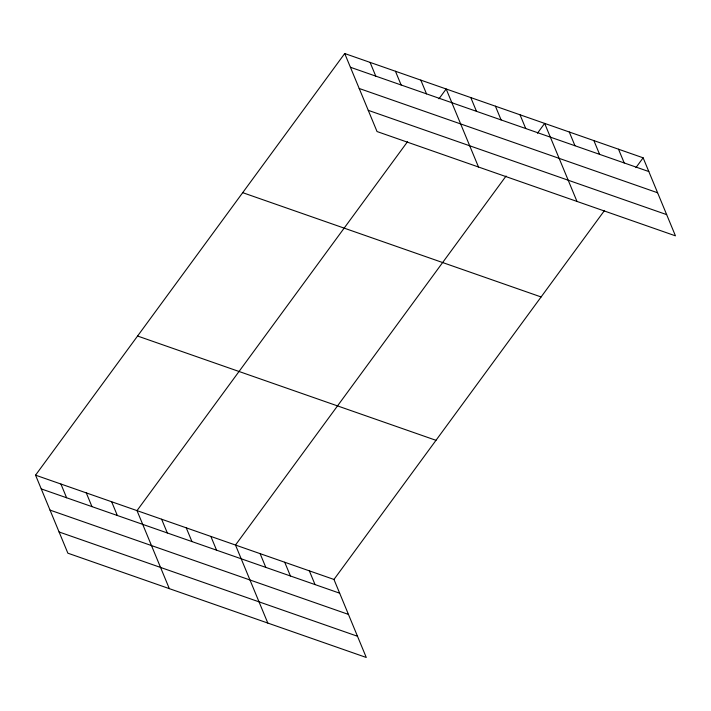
<?xml version="1.0" encoding="UTF-8"?>
<svg xmlns="http://www.w3.org/2000/svg" width="711" height="711" viewBox="0 0 711 711"><rect width="100%" height="100%" fill="white"/><g stroke="black" fill="none" stroke-linecap="round" stroke-linejoin="round"><path stroke-width="1.07" d="M35.55 475.161L333.966 579.456L366.281 657.471L67.865 553.185L35.55 475.161L344.719 53.529L643.135 157.815L675.45 235.839L377.034 131.544L344.719 53.529M407.59 141.613L137.01 510.622L169.325 588.637M438.98 98.802L446.179 88.991L478.494 167.005M506.072 176.026L235.492 545.035L267.807 623.058M537.463 133.215L544.653 123.403L576.977 201.417M333.966 579.456L604.546 210.438M635.936 167.627L643.135 157.815M350.407 67.261L648.823 171.555M359.188 88.475L657.613 192.77M368.245 110.329L666.66 214.624M242.691 192.663L541.107 296.958M137.579 336.027L435.994 440.313M41.238 488.901L339.654 593.187M50.028 510.107L348.443 614.402M59.075 531.97L357.5 636.256M618.517 149.212L624.205 162.952M593.898 140.609L599.586 154.349M569.28 132.006L574.968 145.737M520.034 114.8L525.722 128.531M495.416 106.197L501.104 119.928M470.798 97.594L476.486 111.325M420.814 80.121L426.502 93.861M395.449 71.26L401.137 84.991M370.084 62.39L375.772 76.13M309.347 570.853L315.035 584.584M284.729 562.25L290.417 575.981M260.11 553.638L265.798 567.378M210.874 536.432L216.562 550.172M186.246 527.829L191.943 541.56M161.628 519.226L167.316 532.957M111.645 501.753L117.333 515.493M86.28 492.892L91.968 506.623M60.915 484.031L66.603 497.762"/></g></svg>
